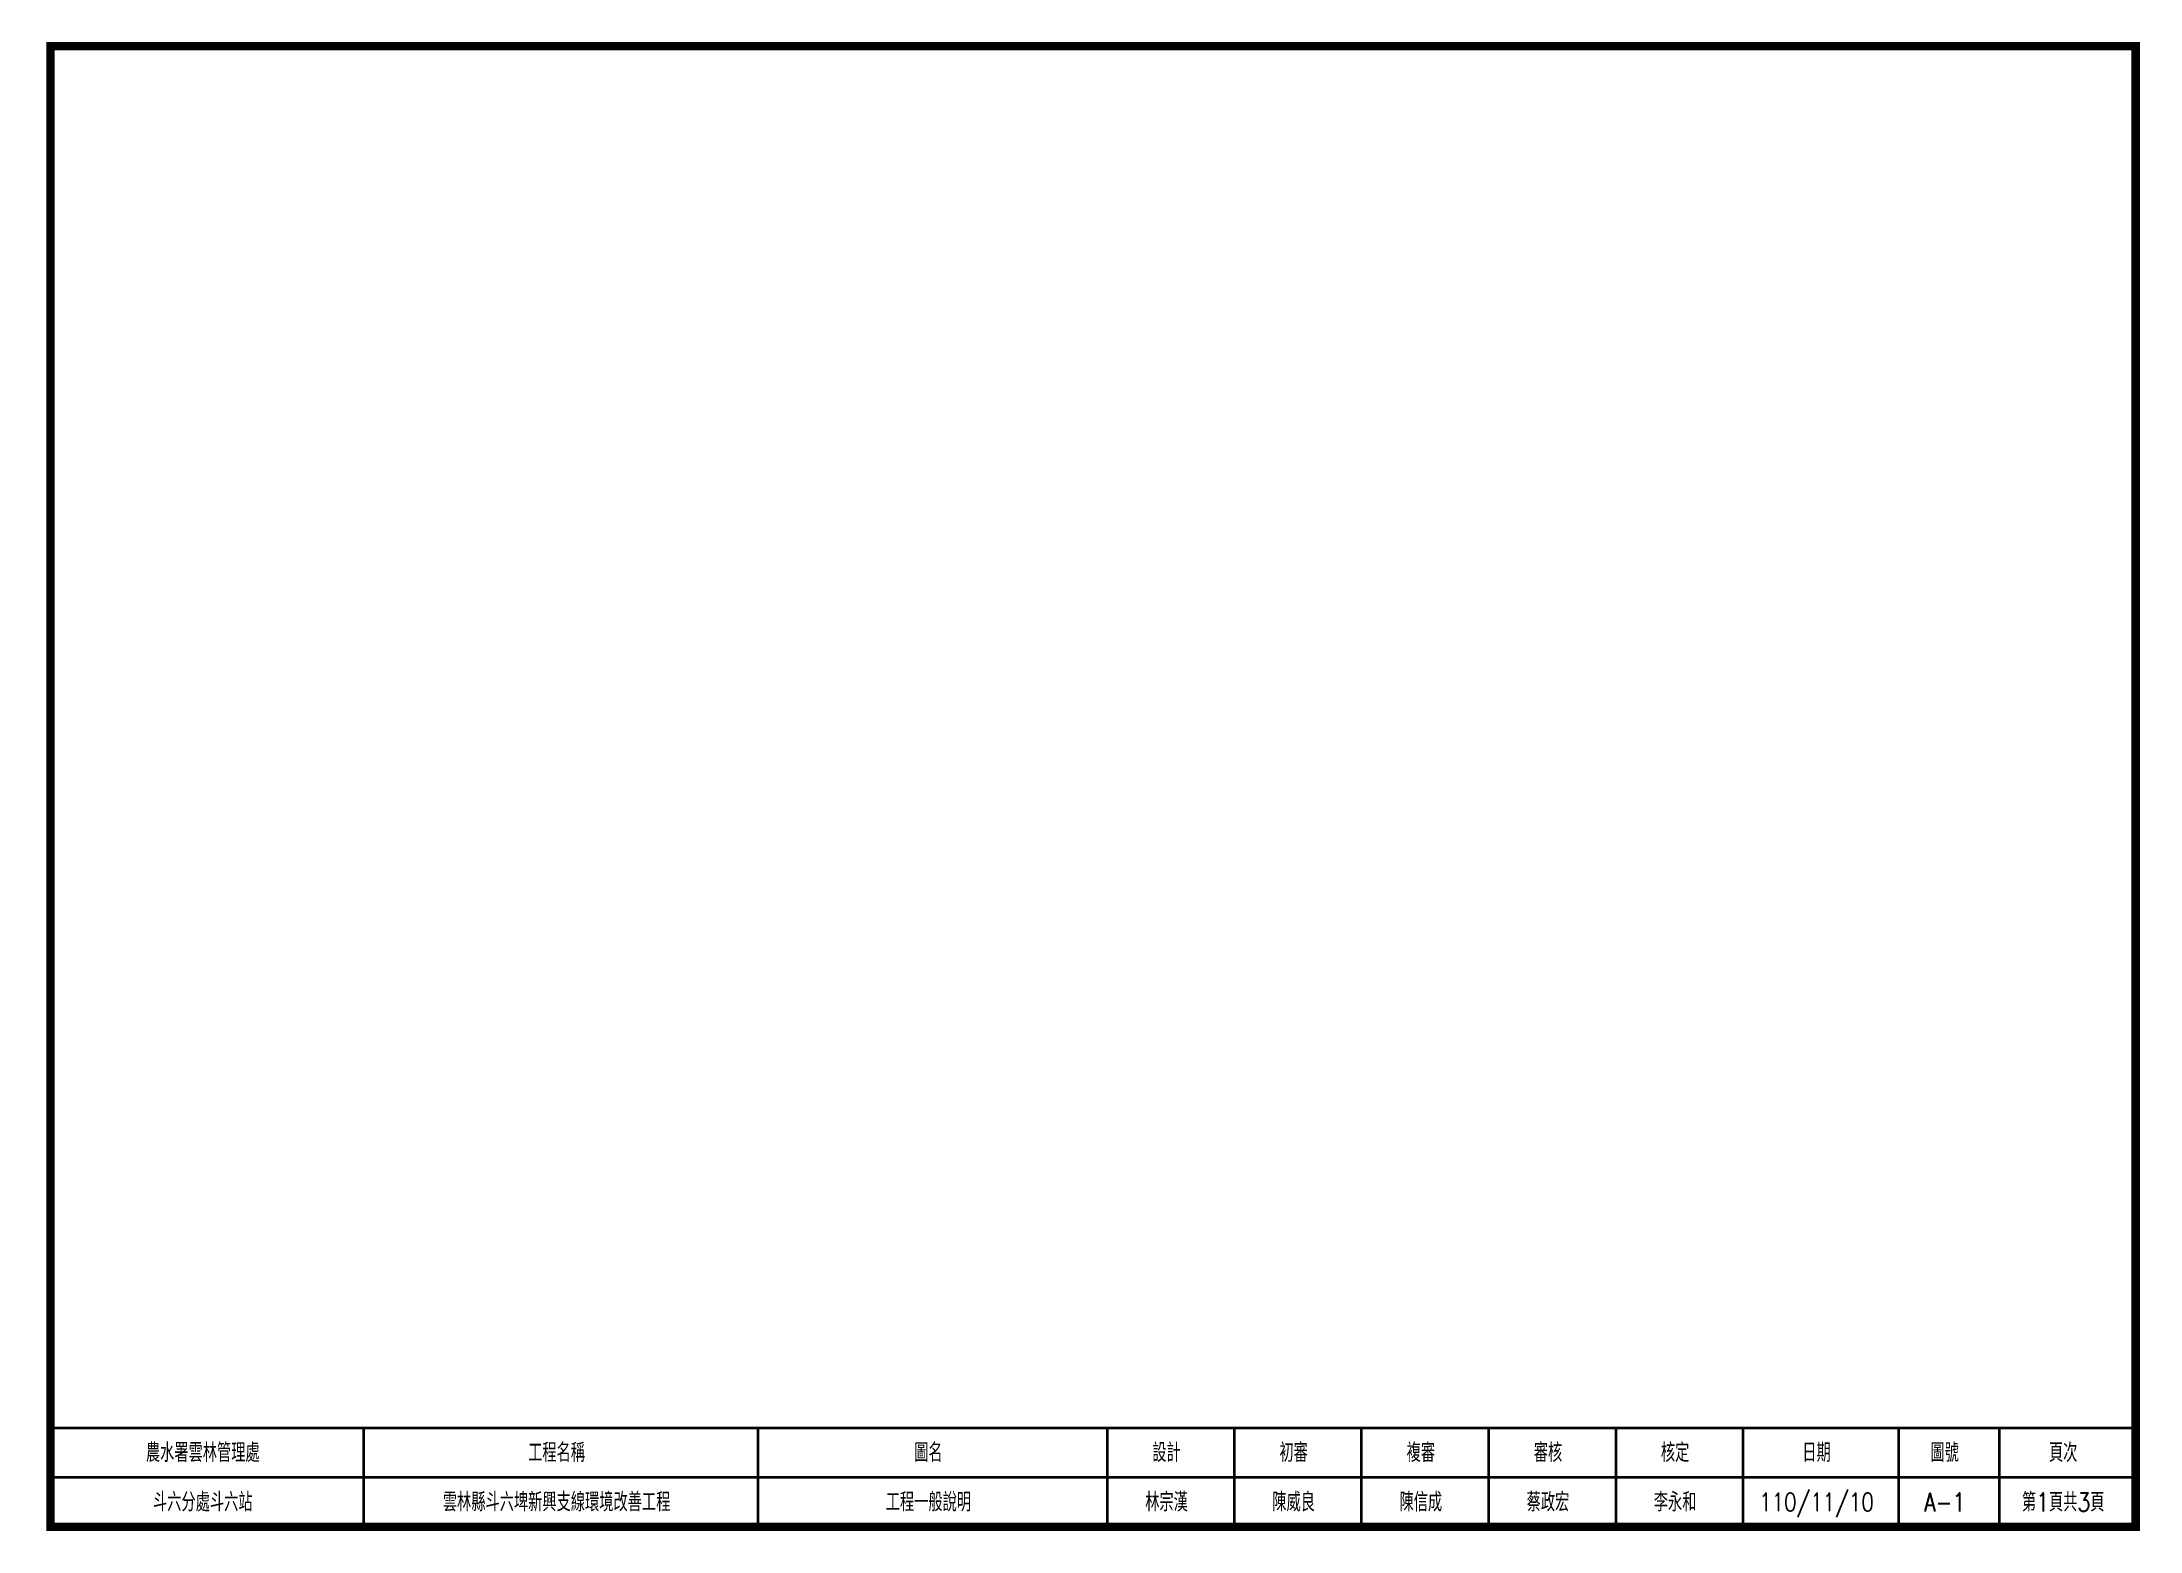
# Paper-space layout 'A-1' of a CAD drawing. Header units: millimetres. Extents: x 9 to 402, y 4 to 283.
# The model-space entities are those that its viewports show. They can reach past a viewport. Long polylines and large blocks are cut down to what shows.
import ezdxf
from ezdxf.enums import TextEntityAlignment as Align

# ---------------------------------------------------------------- set-up
doc = ezdxf.new("R2010")
doc.units = ezdxf.units.MM
doc.header["$LTSCALE"] = 20
doc.layers.add('FRAME', color=5, linetype='Continuous')
doc.layers.add('MLEADER', color=2, linetype='Continuous')
doc.styles.add('YLIA', font='romans.shx', dxfattribs={"width": 0.8, "bigfont": 'lsp.shx'})

msp = doc.modelspace()

# ---------------------------------------------------------------- hatches: boundary and pattern name
at = {"layer": 'MLEADER'}
h = msp.add_hatch(dxfattribs=at)
h.set_pattern_fill('AR-CONC', color=256, scale=40, style=0)
edge = h.paths.add_edge_path()
edge.add_arc((27596.36956, 55745.27072), 90.625, 136.397181027, 223.602818973)
edge.add_arc((27465.11956, 55620.27072), 90.625, -43.602818973, 43.602818973, ccw=False)
edge.add_line((27530.74456, 55557.77072), (27630.74456, 55557.77072))
edge.add_arc((27565.11956, 55620.27072), 90.625, 316.397181027, 403.602818973)
edge.add_arc((27696.36956, 55745.27072), 90.625, 136.397181027, 223.602818973, ccw=False)
edge.add_line((27630.74456, 55807.77072), (27530.74456, 55807.77072))
h = msp.add_hatch(dxfattribs=at)
h.set_pattern_fill('AR-CONC', color=256, scale=40, style=0)
edge = h.paths.add_edge_path()
edge.add_arc((33596.36956, 55745.27072), 90.625, 136.397181027, 223.602818973)
edge.add_arc((33465.11956, 55620.27072), 90.625, -43.602818973, 43.602818973, ccw=False)
edge.add_line((33530.74456, 55557.77072), (33630.74456, 55557.77072))
edge.add_arc((33565.11956, 55620.27072), 90.625, 316.397181027, 403.602818973)
edge.add_arc((33696.36956, 55745.27072), 90.625, 136.397181027, 223.602818973, ccw=False)
edge.add_line((33630.74456, 55807.77072), (33530.74456, 55807.77072))
h = msp.add_hatch(dxfattribs=at)
h.set_pattern_fill('AR-CONC', color=256, scale=40, style=0)
edge = h.paths.add_edge_path()
edge.add_arc((32420.28734, 50401.54091), 90.625, 136.397181027, 223.602818973)
edge.add_arc((32289.03734, 50276.54091), 90.625, -43.602818973, 43.602818973, ccw=False)
edge.add_line((32354.66234, 50214.04091), (32454.66234, 50214.04091))
edge.add_arc((32389.03734, 50276.54091), 90.625, 316.397181027, 403.602818973)
edge.add_arc((32520.28734, 50401.54091), 90.625, 136.397181027, 223.602818973, ccw=False)
edge.add_line((32454.66234, 50464.04091), (32354.66234, 50464.04091))
h = msp.add_hatch(dxfattribs=at)
h.set_pattern_fill('AR-CONC', color=256, scale=40, style=0)
edge = h.paths.add_edge_path()
edge.add_arc((38420.28734, 50401.54091), 90.625, 136.397181027, 223.602818973)
edge.add_arc((38289.03734, 50276.54091), 90.625, -43.602818973, 43.602818973, ccw=False)
edge.add_line((38354.66234, 50214.04091), (38454.66234, 50214.04091))
edge.add_arc((38389.03734, 50276.54091), 90.625, 316.397181027, 403.602818973)
edge.add_arc((38520.28734, 50401.54091), 90.625, 136.397181027, 223.602818973, ccw=False)
edge.add_line((38454.66234, 50464.04091), (38354.66234, 50464.04091))
h = msp.add_hatch(dxfattribs=at)
h.set_pattern_fill('AR-CONC', color=256, scale=40, style=0)
edge = h.paths.add_edge_path()
edge.add_arc((36568.5727, 49007.91518), 90.625, 136.397181027, 223.602818973)
edge.add_arc((36437.3227, 48882.91518), 90.625, -43.602818973, 43.602818973, ccw=False)
edge.add_line((36502.9477, 48820.41518), (36752.9477, 48820.41518))
edge.add_arc((36687.3227, 48882.91518), 90.625, 316.397181027, 403.602818973)
edge.add_arc((36818.5727, 49007.91518), 90.625, 136.397181027, 223.602818973, ccw=False)
edge.add_line((36752.9477, 49070.41518), (36502.9477, 49070.41518))
h = msp.add_hatch(dxfattribs=at)
h.set_pattern_fill('AR-CONC', color=256, scale=40, style=0)
edge = h.paths.add_edge_path()
edge.add_arc((25555.02802, 48238.2384), 90.625, 136.397181027, 223.602818973)
edge.add_arc((25423.77802, 48113.2384), 90.625, -43.602818973, 43.602818973, ccw=False)
edge.add_line((25489.40302, 48050.7384), (25739.40302, 48050.7384))
edge.add_arc((25673.77802, 48113.2384), 90.625, 316.397181027, 403.602818973)
edge.add_arc((25805.02802, 48238.2384), 90.625, 136.397181027, 223.602818973, ccw=False)
edge.add_line((25739.40302, 48300.7384), (25489.40302, 48300.7384))
h = msp.add_hatch(dxfattribs=at)
h.set_pattern_fill('AR-CONC', color=256, scale=40, style=0)
edge = h.paths.add_edge_path()
edge.add_arc((31405.02802, 48238.2384), 90.625, 136.397181027, 223.602818973)
edge.add_arc((31273.77802, 48113.2384), 90.625, -43.602818973, 43.602818973, ccw=False)
edge.add_line((31339.40302, 48050.7384), (31439.40302, 48050.7384))
edge.add_arc((31373.77802, 48113.2384), 90.625, 316.397181027, 403.602818973)
edge.add_arc((31505.02802, 48238.2384), 90.625, 136.397181027, 223.602818973, ccw=False)
edge.add_line((31439.40302, 48300.7384), (31339.40302, 48300.7384))
h = msp.add_hatch(dxfattribs=at)
h.set_pattern_fill('AR-CONC', color=256, scale=40, style=0)
edge = h.paths.add_edge_path()
edge.add_arc((37405.02802, 48238.2384), 90.625, 136.397181027, 223.602818973)
edge.add_arc((37273.77802, 48113.2384), 90.625, -43.602818973, 43.602818973, ccw=False)
edge.add_line((37339.40302, 48050.7384), (37439.40302, 48050.7384))
edge.add_arc((37373.77802, 48113.2384), 90.625, 316.397181027, 403.602818973)
edge.add_arc((37505.02802, 48238.2384), 90.625, 136.397181027, 223.602818973, ccw=False)
edge.add_line((37439.40302, 48300.7384), (37339.40302, 48300.7384))
h = msp.add_hatch(dxfattribs=at)
h.set_pattern_fill('AR-CONC', color=256, scale=40, style=0)
edge = h.paths.add_edge_path()
edge.add_arc((28707.8672, 39942.01939), 90.625, 136.397181027, 223.602818973)
edge.add_arc((28576.6172, 39817.01939), 90.625, -43.602818973, 43.602818973, ccw=False)
edge.add_line((28642.2422, 39754.51939), (28892.2422, 39754.51939))
edge.add_arc((28826.6172, 39817.01939), 90.625, 316.397181027, 403.602818973)
edge.add_arc((28957.8672, 39942.01939), 90.625, 136.397181027, 223.602818973, ccw=False)
edge.add_line((28892.2422, 40004.51939), (28642.2422, 40004.51939))

psp = doc.layouts.new('A-1')

# ---------------------------------------------------------------- linework, layer by layer
at = {"layer": 'FRAME'}
for points, const_width in [([(10.8, 5), (10.8, 282), (400.8, 282), (400.8, 5), (10, 5)], 1.6), ([(10.8, 23.5), (400.8, 23.5)], 0.5), ([(69.35, 5), (69.35, 23.5)], 0.5), ([(143.15, 5), (143.15, 23.5)], 0.5), ([(208.43, 5), (208.43, 23.5)], 0.5), ([(232.21, 5), (232.21, 23.5)], 0.5), ([(255.99, 5), (255.99, 23.5)], 0.5), ([(279.78, 5), (279.78, 23.5)], 0.5), ([(303.56, 5), (303.56, 23.5)], 0.5), ([(327.35, 5), (327.35, 23.5)], 0.5), ([(356.44, 5), (356.44, 23.5)], 0.5), ([(375.26, 5), (375.26, 23.5)], 0.5), ([(10.8, 14.25), (400.8, 14.25)], 0.5)]:
    psp.add_lwpolyline(points, dxfattribs=dict(at, const_width=const_width))

# ---------------------------------------------------------------- texts
at = {"layer": 'FRAME', "style": 'YLIA', "width": 0.8}
for s, height, p in [('農水署雲林管理處', 3.5, (39.28, 18.88)), ('工程名稱', 3.5, (105.45, 18.88)), ('圖名', 3.5, (174.99, 18.88)), ('設計', 3.5, (219.52, 18.88)), ('初審', 3.5, (243.3, 18.88)), ('複審', 3.5, (267.09, 18.88)), ('審核', 3.5, (290.87, 18.88)), ('核定', 3.5, (314.65, 18.88)), ('日期', 3.5, (341.09, 18.88)), ('圖號', 3.5, (365.05, 18.88)), ('頁次', 3.5, (387.23, 18.88)), ('林宗漢', 3.5, (219.52, 9.62)), ('陳威良', 3.5, (243.3, 9.62)), ('蔡政宏', 3.5, (290.87, 9.62)), ('110/11/10', 3.4, (341.09, 9.62)), ('斗六分處斗六站', 3.5, (39.28, 9.62)), ('雲林縣斗六埤新興支線環境改善工程', 3.5, (105.45, 9.62)), ('工程一般說明', 3.5, (174.99, 9.62)), ('陳信成', 3.5, (267.09, 9.62)), ('李永和', 3.5, (314.65, 9.62)), ('A-1', 3.5, (365.05, 9.62)), ('第1頁共3頁', 3.5, (387.23, 9.62))]:
    psp.add_text(s, height=height, dxfattribs=at).set_placement(p, align=Align.MIDDLE_CENTER)

# ---------------------------------------------------------------- viewports
at = {"layer": 'Defpoints'}
psp.add_viewport(center=(205.8, 152.75), size=(390, 258.5), view_center_point=(42264.26346, 47289.56001), view_height=25850, dxfattribs=at)
psp.add_viewport(center=(205.8, 152.75), size=(390, 258.5), view_center_point=(9350.42759, 18575.8663), view_height=12925, status=3, dxfattribs=at)

doc.saveas('drawing.dxf')
